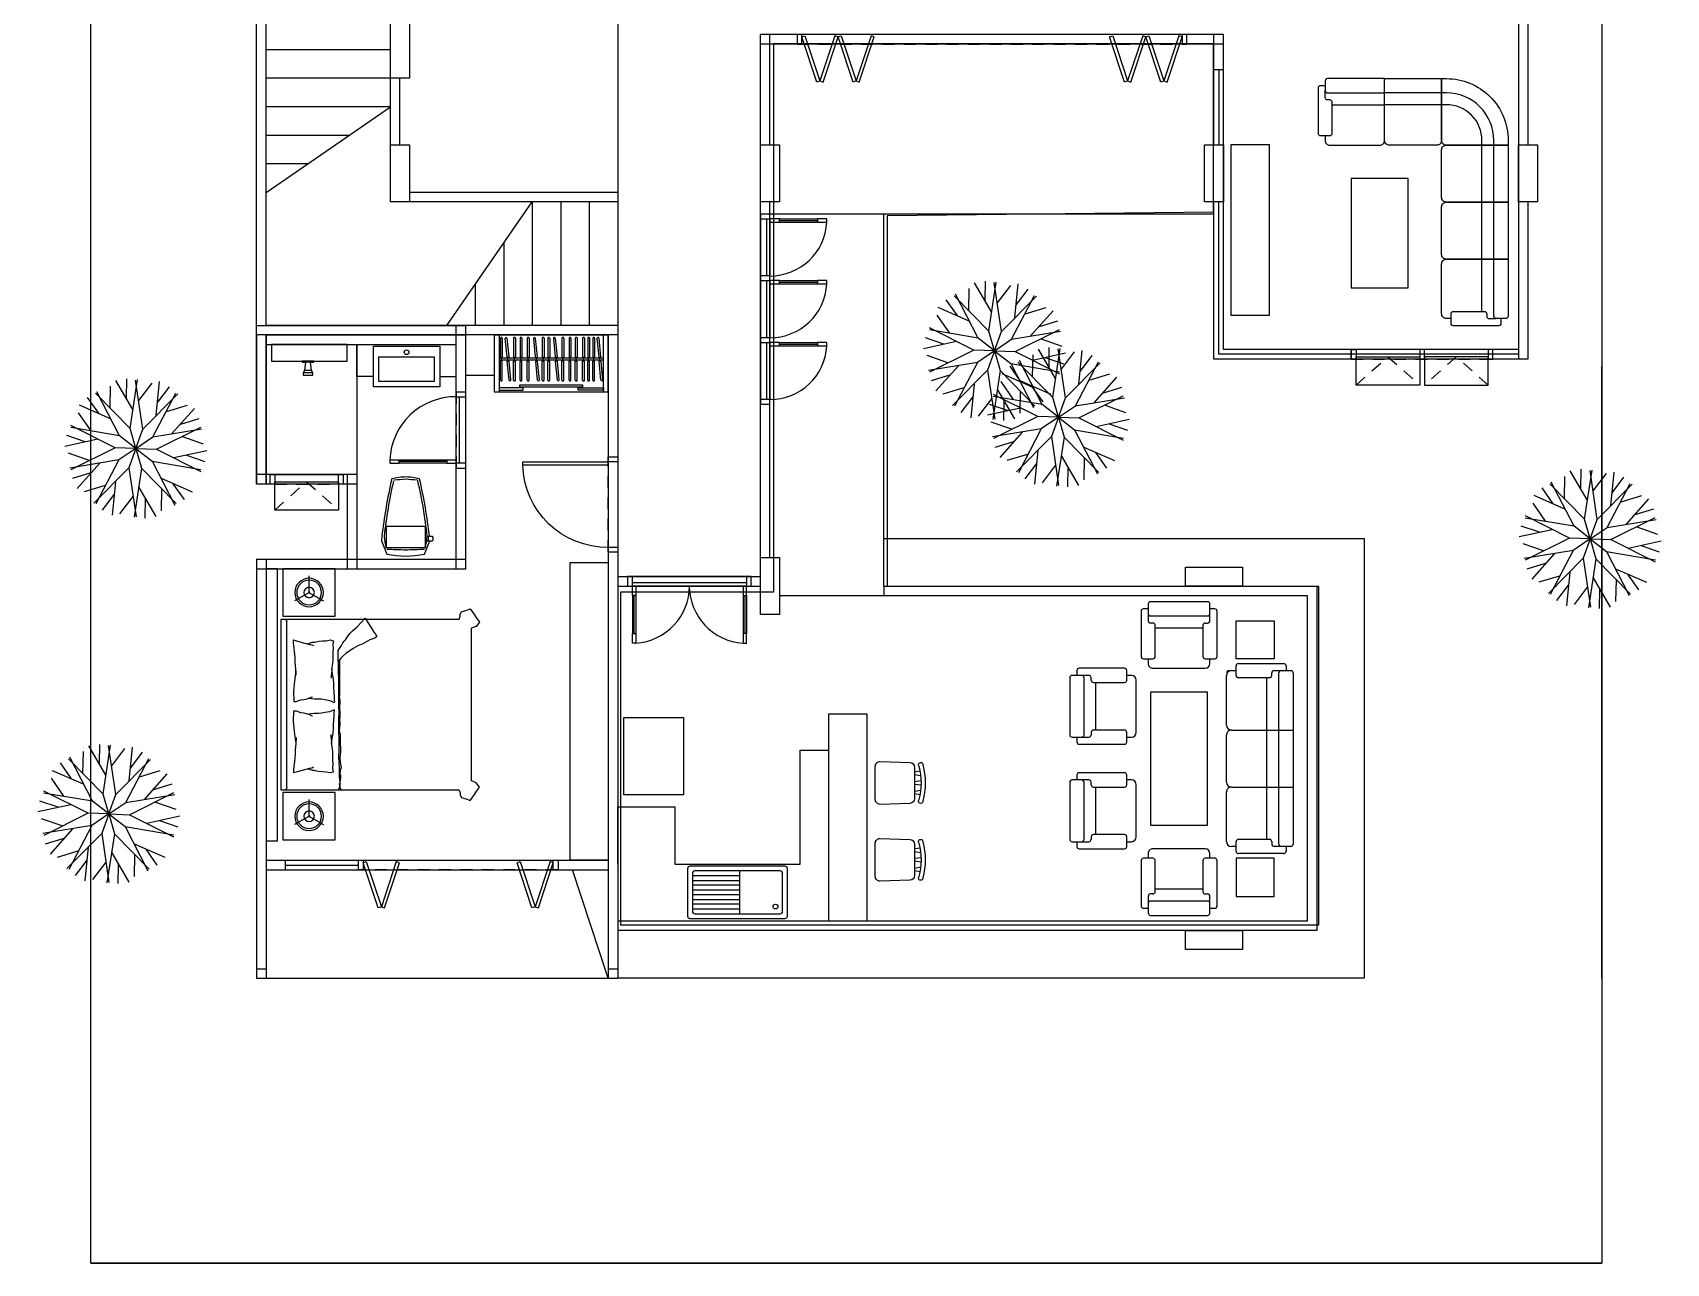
# Model space of a CAD drawing. Header units: inches. Extents: x 232 to 336, y -86 to 33.
# Drawn here: x 253.19 to 270.38, y -86.38 to -73.43 of the extents above; entities that cross this region are included whole.
import ezdxf

# ---------------------------------------------------------------- set-up
doc = ezdxf.new("R2010")
doc.units = ezdxf.units.IN
doc.header["$MEASUREMENT"] = 0
doc.linetypes.add('HIDDEN2', pattern=[0.1875, 0.125, -0.0625])
for name, color, linetype in [('CEILING', 6, 'HIDDEN2'), ('FUR', 9, 'Continuous'), ('HATCH', 251, 'Continuous'), ('IFF-FURN-DETAIL', 250, 'Continuous'), ('line', 1, 'Continuous'), ('line2', 1, 'Continuous'), ('OPEN', 2, 'Continuous'), ('OPEN-3', 1, 'Continuous'), ('OPEN-4', 56, 'Continuous'), ('OPEN-5', 152, 'Continuous'), ('OPEN-DOT', 9, 'HIDDEN2'), ('OPEN-GLASS', 71, 'Continuous'), ('OPEN-GLASS2', 23, 'Continuous'), ('OPEN-GLASS3', 129, 'Continuous'), ('WARE-IN', 1, 'Continuous'), ('WARE-OUT', 15, 'Continuous'), ('WC-DET', 8, 'Continuous')]:
    doc.layers.add(name, color=color, linetype=linetype)

# ---------------------------------------------------------------- blocks, each defined once
blk = doc.blocks.new('A$Cb22fbed4')
at = {"layer": 'HATCH', "color": 106, "elevation": 16.481}
for points in [[(0.3928, 0.6499), (0.2761, 0.8178)], [(0.349, 0.7156), (0.3417, 0.8324)], [(0.4293, 0.4162), (0.3855, 0.533), (0.4074, 0.8324)], [(0.4625, 0.5364), (0.3955, 0.8289)], [(0.425, 0.7081), (0.4963, 0.8188)], [(0.5371, 0.6267), (0.5414, 0.8312)], [(0.5403, 0.7056), (0.6031, 0.8044)], [(0.1884, 0.6112), (0.1138, 0.7015)], [(0.3855, 0.533), (0.1594, 0.7302)], [(0.4293, 0.4162), (0.3252, 0.485), (0.1669, 0.7401)], [(0.2542, 0.6499), (0.2469, 0.7813)], [(0.4293, 0.4162), (0.4625, 0.5364), (0.6562, 0.7658)], [(0.5269, 0.4939), (0.6445, 0.7699)], [(0.5974, 0.6549), (0.7201, 0.7025)], [(0.1503, 0.5023), (0.0671, 0.6044)], [(0.2624, 0.5838), (0.0693, 0.6511)], [(0.6402, 0.5231), (0.7639, 0.686)], [(0.6892, 0.585), (0.7981, 0.6281)], [(0.3252, 0.485), (0.0264, 0.5116)], [(0.4293, 0.4162), (0.3046, 0.4107), (0.0267, 0.524)], [(0.4293, 0.4162), (0.5269, 0.4939), (0.8184, 0.5656)], [(0.5539, 0.4217), (0.8113, 0.5759)], [(0.7056, 0.5105), (0.8329, 0.4768)], [(0.1958, 0.4537), (0, 0.3946)], [(0.1198, 0.4324), (0.0064, 0.4616)], [(0.4293, 0.4162), (0.3317, 0.3385), (0.0402, 0.2668)], [(0.3046, 0.4107), (0.0473, 0.2565)], [(0.4293, 0.4162), (0.396, 0.296), (0.2024, 0.0666)], [(0.4293, 0.4162), (0.5539, 0.4217), (0.8319, 0.3084)], [(0.4293, 0.4162), (0.5334, 0.3474), (0.6916, 0.0924)], [(0.4293, 0.4162), (0.4731, 0.2994), (0.4512, 0)], [(0.6628, 0.3787), (0.8586, 0.4378)], [(0.7388, 0.4), (0.8522, 0.3708)], [(0.153, 0.3219), (0.0257, 0.3556)], [(0.2183, 0.3093), (0.0947, 0.1464)], [(0.3317, 0.3385), (0.2141, 0.0625)], [(0.4731, 0.2994), (0.6992, 0.1022)], [(0.5334, 0.3474), (0.8322, 0.3208)], [(0.1694, 0.2474), (0.0605, 0.2043)], [(0.3215, 0.2057), (0.3172, 0.0013)], [(0.396, 0.296), (0.4631, 0.0035)], [(0.5961, 0.2486), (0.7893, 0.1814)], [(0.6702, 0.2212), (0.7447, 0.1309)], [(0.2612, 0.1775), (0.1384, 0.1299)], [(0.3182, 0.1268), (0.2555, 0.028)], [(0.4336, 0.1243), (0.3622, 0.0136)], [(0.4658, 0.1825), (0.5825, 0.0146)], [(0.5095, 0.1168), (0.5168, 0)], [(0.6044, 0.1825), (0.6117, 0.0511)]]:
    blk.add_lwpolyline(points, dxfattribs=at)
blk = doc.blocks.new('A$Cf173618d')
at = {"layer": 'CEILING'}
blk.add_lwpolyline([(0, 0), (4.1, 0), (4.1, 0.1), (0, 0.1)], close=True, dxfattribs=at)
at = {"layer": 'OPEN'}
for points in [[(0.05, 0.025), (0.083, 0.014), (0.241, 0.489), (0.207, 0.5)], [(0.431, 0.025), (0.398, 0.014), (0.241, 0.489), (0.274, 0.5)], [(0.431, 0.025), (0.464, 0.014), (0.622, 0.489), (0.589, 0.5)], [(0.812, 0.025), (0.779, 0.014), (0.622, 0.489), (0.655, 0.5)], [(3.288, 0.025), (3.321, 0.014), (3.478, 0.489), (3.445, 0.5)], [(3.669, 0.025), (3.636, 0.014), (3.478, 0.489), (3.511, 0.5)], [(3.669, 0.025), (3.702, 0.014), (3.859, 0.489), (3.826, 0.5)], [(4.05, 0.025), (4.017, 0.014), (3.859, 0.489), (3.893, 0.5)], [(0, 0), (0.05, 0), (0.05, 0.1), (0, 0.1)], [(4.05, 0), (4.1, 0), (4.1, 0.1), (4.05, 0.1)]]:
    blk.add_lwpolyline(points, close=True, dxfattribs=at)
blk = doc.blocks.new('SOFA-C1')
at = {"layer": 'FUR'}
for p, q in [((0, -0.15), (-0.6, -0.15)), ((0, -0.275), (-0.6, -0.275))]:
    blk.add_line(p, q, dxfattribs=at)
blk.add_lwpolyline([(-0.55, -0.7, -0.414214), (-0.6, -0.65), (-0.6, 0), (0, 0), (0, -0.65, -0.414214), (-0.05, -0.7)], format="xyb", close=True, dxfattribs=at)
blk = doc.blocks.new('SOFA-C2')
at = {"layer": 'FUR'}
blk.add_line((-0.15, -0.275), (-0.7, -0.275), dxfattribs=at)
for points in [[(-0.075, -0.6), (-0.075, -0.65, -0.414214), (-0.125, -0.7), (-0.65, -0.7, -0.414214), (-0.7, -0.65), (-0.7, 0), (-0.1, 0)], [(-0.075, -0.075), (-0.025, -0.075, -0.414214), (0, -0.1), (0, -0.575, -0.414214), (-0.025, -0.6), (-0.125, -0.6, -0.414214), (-0.15, -0.575), (-0.15, -0.25, -0.414214), (-0.125, -0.225), (-0.1, -0.225, 0.414214), (-0.075, -0.2), (-0.075, -0.125)], [(-0.1, 0, -0.414214), (-0.075, -0.025), (-0.075, -0.125, -0.414214), (-0.1, -0.15)]]:
    blk.add_lwpolyline(points, format="xyb", dxfattribs=at)
blk.add_lwpolyline([(-0.1, -0.15), (-0.7, -0.15)], dxfattribs=at)
blk = doc.blocks.new('SOFA3')
at = {"layer": 'FUR'}
blk.add_lwpolyline([(0, 0), (0, -0.65, -0.414214), (-0.05, -0.7), (-0.7, -0.7), (-0.7, -0.65, -0.414214), (-0.05, 0)], format="xyb", close=True, dxfattribs=at)
for points in [[(0, -0.15), (-0.05, -0.15, 0.414214), (-0.55, -0.65), (-0.55, -0.7)], [(0, -0.275), (-0.05, -0.275, 0.414214), (-0.425, -0.65), (-0.425, -0.7)]]:
    blk.add_lwpolyline(points, format="xyb", dxfattribs=at)
blk = doc.blocks.new('F-SOFAC')
at = {"layer": 'FUR'}
blk.add_lwpolyline([(1.05, -1.05), (1.05, -1.65), (2.2, -1.65), (2.2, -1.05)], close=True, dxfattribs=at)
for name, p in [('SOFA3', (0.7, 0)), ('SOFA-C1', (1.3, 0)), ('SOFA-C1', (1.9, 0)), ('SOFA-C2', (2.6, 0))]:
    blk.add_blockref(name, p)
at = {"rotation": 90}
blk.add_blockref('SOFA-C1', (0, -0.7), dxfattribs=at)
at = {"xscale": -1, "rotation": 90}
blk.add_blockref('SOFA-C2', (0, -2), dxfattribs=at)
blk = doc.blocks.new('W-SHW2')
at = {"layer": 'WARE-IN'}
for points in [[(0.05, 0.125), (-0.05, 0.125)], [(0.0375, 0.1), (-0.0375, 0.1)], [(0.025, 0.0125), (-0.025, 0.0125)]]:
    blk.add_lwpolyline(points, dxfattribs=at)
at = {"layer": 'WARE-OUT'}
blk.add_lwpolyline([(-0.05, 0.15), (0.05, 0.15), (0.05, 0.125), (0.0375, 0.1), (0.025, 0.0125), (0.0625, 0.0125), (0.0625, 0), (-0.0625, 0), (-0.0625, 0.0125), (-0.025, 0.0125), (-0.0375, 0.1), (-0.05, 0.125)], close=True, dxfattribs=at)
blk = doc.blocks.new('A$C13473ACC')
at = {"layer": 'FUR'}
blk.add_blockref('W-SHW2', (0.063, 0), dxfattribs=at)
blk = doc.blocks.new('W-WC1')
at = {"layer": 'WARE-IN'}
for points in [[(0.198, 0.312), (-0.198, 0.312, 0.414214), (-0.206, 0.304), (-0.206, 0.096, 0.414214), (-0.198, 0.088), (0.198, 0.088)], [(0.198, 0.312, -0.414214), (0.206, 0.304), (0.206, 0.096, -0.414214), (0.198, 0.088)], [(0.22, 0.158), (0.254, 0.159, 0.405938)]]:
    blk.add_lwpolyline(points, format="xyb", dxfattribs=at)
for points in [[(0.25, 0.204), (0.227, 0.204)], [(0.239, 0.158), (0.239, 0.204)]]:
    blk.add_lwpolyline(points, dxfattribs=at)
for centre, radius, start, end in [((5.003, -0.38), 5.263, 167.1587, 173.5818), ((0.156, -1.511), 2.324, 93.8089, 96.8628), ((-0.156, -1.511), 2.324, 83.1372, 86.1911), ((0.121, 0.788), 0.008, 12.8413, 83.1372), ((-5.003, -0.38), 5.263, 6.4182, 12.8413), ((1.597, 0.426), 1.837, 186.7999, 190.8072), ((-1.597, 0.426), 1.837, 349.1928, 353.2001), ((1.481, 41.869), 41.83, 267.6999, 267.9739), ((-1.481, 41.869), 41.83, 272.0261, 272.3001)]:
    blk.add_arc(centre, radius, start, end, dxfattribs=at)
at = {"layer": 'WARE-OUT'}
blk.add_lwpolyline([(0.283, 0.159), (0.291, 0.167), (0.291, 0.196), (0.283, 0.204), (0.25, 0.204, 0.029221), (0.146, 0.812, 0.049393), (0, 0.832, 0.049393), (-0.146, 0.812, 0.029221), (-0.25, 0.204), (-0.254, 0.159), (-0.199, 0.02, 0.100832), (0.199, 0.02), (0.254, 0.159)], format="xyb", close=True, dxfattribs=at)
blk = doc.blocks.new('A$C8e920245')
at = {"layer": 'CEILING'}
blk.add_lwpolyline([(0, 0), (0.8, 0), (0.8, 0.1), (0, 0.1)], close=True, dxfattribs=at)
at = {"layer": 'OPEN'}
for points in [[(0, 0), (0.05, 0), (0.05, 0.1), (0, 0.1)], [(0.75, 0), (0.8, 0), (0.8, 0.1), (0.75, 0.1)]]:
    blk.add_lwpolyline(points, close=True, dxfattribs=at)
at = {"layer": 'OPEN-3'}
blk.add_arc((0.057, 0.107), 0.694, 359.4264, 87.7237, dxfattribs=at)
at = {"layer": 'OPEN-5'}
for p, q in [((0.05, 0.1), (0.75, 0.1)), ((0.05, 0.065), (0.75, 0.065)), ((0.05, 0), (0.75, 0))]:
    blk.add_line(p, q, dxfattribs=at)
at = {"layer": 'OPEN-GLASS'}
for points in [[(0.05, 0.7), (0.085, 0.7), (0.085, 0.8), (0.05, 0.8)], [(0.05, 0.1), (0.085, 0.1), (0.085, 0.2), (0.05, 0.2)]]:
    blk.add_lwpolyline(points, close=True, dxfattribs=at)
at = {"layer": 'OPEN-GLASS2'}
blk.add_line((0.068, 0.2), (0.068, 0.7), dxfattribs=at)
at = {"layer": 'OPEN-GLASS3'}
for p, q in [((0.05, 0.2), (0.05, 0.7)), ((0.085, 0.2), (0.085, 0.7))]:
    blk.add_line(p, q, dxfattribs=at)
blk = doc.blocks.new('A$Caef44ac7')
at = {"layer": 'OPEN'}
for points in [[(0, 0), (0.05, 0), (0.05, 0.1), (0, 0.1)], [(0.72, 0), (0.77, 0), (0.77, 0.1), (0.72, 0.1)]]:
    blk.add_lwpolyline(points, close=True, dxfattribs=at)
at = {"layer": 'OPEN-3'}
blk.add_lwpolyline([(0.05, 0.075), (0.72, 0.075), (0.72, 0.375), (0.05, 0.375)], close=True, dxfattribs=at)
at = {"layer": 'OPEN-5'}
blk.add_line((0.05, 0), (0.72, 0), dxfattribs=at)
at = {"layer": 'OPEN-DOT'}
blk.add_line((0.05, 0.1), (0.72, 0.1), dxfattribs=at)
blk.add_lwpolyline([(0.05, 0.375), (0.385, 0.075), (0.72, 0.375)], dxfattribs=at)
blk = doc.blocks.new('A$C9a7d6fce')
at = {"layer": 'CEILING'}
blk.add_lwpolyline([(0, 0), (1, 0), (1, 0.1), (0, 0.1)], close=True, dxfattribs=at)
at = {"layer": 'OPEN'}
for points in [[(0.05, 0.1), (0.085, 0.1), (0.085, 1), (0.05, 1)], [(0, 0), (0.05, 0), (0.05, 0.1), (0, 0.1)], [(0.95, 0), (1, 0), (1, 0.1), (0.95, 0.1)]]:
    blk.add_lwpolyline(points, close=True, dxfattribs=at)
at = {"layer": 'OPEN-4'}
blk.add_arc((0.064, 0.113), 0.887, 359.1527, 88.6142, dxfattribs=at)
blk = doc.blocks.new('A$C98f0d1ce')
at = {"layer": 'FUR', "color": 41}
for p, q in [((0.6, 1.2), (0, 1.2)), ((0, 1.2), (0, 1.15)), ((0.6, 1.15), (0, 1.15)), ((0, 1.15), (0, 0.05)), ((0.018, 1.15), (0.018, 0.897)), ((0.043, 0.897), (0.043, 1.15)), ((0.124, 1.116), (0.32, 1.116)), ((0.125, 1.135), (0.32, 1.135)), ((0.125, 1.044), (0.319, 1.063)), ((0.126, 1.024), (0.321, 1.043)), ((0.319, 1.063), (0.335, 1.054)), ((0.32, 1.135), (0.335, 1.125)), ((0.32, 1.116), (0.335, 1.125)), ((0.321, 1.043), (0.335, 1.054)), ((0.335, 0.05), (0.335, 1.15)), ((0.335, 1.125), (0.355, 1.125)), ((0.335, 1.054), (0.355, 1.056)), ((0.355, 0.05), (0.355, 1.15)), ((0.37, 1.135), (0.355, 1.125)), ((0.37, 1.116), (0.355, 1.125)), ((0.369, 1.068), (0.355, 1.056)), ((0.371, 1.048), (0.355, 1.056)), ((0.563, 1.087), (0.369, 1.068)), ((0.565, 1.135), (0.37, 1.135)), ((0.566, 1.116), (0.37, 1.116)), ((0.566, 1.067), (0.371, 1.048)), ((0.6, 1.2), (0.6, 0)), ((0.018, 0.897), (0.043, 0.897)), ((0.05, 0.93), (0.075, 0.93)), ((0.05, 0.27), (0.05, 0.93)), ((0.075, 0.93), (0.075, 0.27)), ((0.124, 0.977), (0.32, 0.977)), ((0.124, 0.909), (0.32, 0.909)), ((0.125, 0.997), (0.32, 0.997)), ((0.125, 0.929), (0.32, 0.929)), ((0.32, 0.997), (0.335, 0.987)), ((0.32, 0.977), (0.335, 0.987)), ((0.32, 0.929), (0.335, 0.919)), ((0.32, 0.909), (0.335, 0.919)), ((0.335, 0.987), (0.355, 0.987)), ((0.335, 0.919), (0.355, 0.919)), ((0.37, 0.997), (0.355, 0.987)), ((0.37, 0.977), (0.355, 0.987)), ((0.37, 0.929), (0.355, 0.919)), ((0.37, 0.909), (0.355, 0.919)), ((0.565, 0.997), (0.37, 0.997)), ((0.566, 0.977), (0.37, 0.977)), ((0.565, 0.929), (0.37, 0.929)), ((0.566, 0.909), (0.37, 0.909)), ((0.124, 0.832), (0.32, 0.832)), ((0.125, 0.852), (0.32, 0.852)), ((0.125, 0.745), (0.319, 0.764)), ((0.125, 0.696), (0.32, 0.696)), ((0.126, 0.725), (0.321, 0.744)), ((0.319, 0.764), (0.335, 0.756)), ((0.32, 0.852), (0.335, 0.842)), ((0.32, 0.832), (0.335, 0.842)), ((0.32, 0.696), (0.335, 0.686)), ((0.321, 0.744), (0.335, 0.756)), ((0.335, 0.842), (0.355, 0.842)), ((0.335, 0.756), (0.355, 0.757)), ((0.37, 0.852), (0.355, 0.842)), ((0.37, 0.832), (0.355, 0.842)), ((0.369, 0.769), (0.355, 0.757)), ((0.371, 0.749), (0.355, 0.757)), ((0.37, 0.696), (0.355, 0.686)), ((0.563, 0.788), (0.369, 0.769)), ((0.565, 0.852), (0.37, 0.852)), ((0.566, 0.832), (0.37, 0.832)), ((0.565, 0.696), (0.37, 0.696)), ((0.566, 0.768), (0.371, 0.749)), ((0.124, 0.676), (0.32, 0.676)), ((0.124, 0.617), (0.32, 0.617)), ((0.125, 0.637), (0.32, 0.637)), ((0.125, 0.535), (0.319, 0.554)), ((0.126, 0.516), (0.321, 0.535)), ((0.319, 0.554), (0.335, 0.546)), ((0.32, 0.676), (0.335, 0.686)), ((0.32, 0.637), (0.335, 0.627)), ((0.32, 0.617), (0.335, 0.627)), ((0.321, 0.535), (0.335, 0.546)), ((0.335, 0.686), (0.355, 0.686)), ((0.335, 0.627), (0.355, 0.627)), ((0.335, 0.546), (0.355, 0.548)), ((0.37, 0.676), (0.355, 0.686)), ((0.37, 0.637), (0.355, 0.627)), ((0.37, 0.617), (0.355, 0.627)), ((0.369, 0.559), (0.355, 0.548)), ((0.371, 0.539), (0.355, 0.548)), ((0.563, 0.578), (0.369, 0.559)), ((0.566, 0.676), (0.37, 0.676)), ((0.565, 0.637), (0.37, 0.637)), ((0.566, 0.617), (0.37, 0.617)), ((0.566, 0.558), (0.371, 0.539)), ((0.124, 0.469), (0.32, 0.469)), ((0.124, 0.394), (0.32, 0.394)), ((0.125, 0.489), (0.32, 0.489)), ((0.125, 0.413), (0.32, 0.413)), ((0.125, 0.347), (0.32, 0.347)), ((0.32, 0.489), (0.335, 0.479)), ((0.32, 0.469), (0.335, 0.479)), ((0.32, 0.413), (0.335, 0.403)), ((0.32, 0.394), (0.335, 0.403)), ((0.32, 0.347), (0.335, 0.337)), ((0.335, 0.479), (0.355, 0.479)), ((0.335, 0.403), (0.355, 0.403)), ((0.37, 0.489), (0.355, 0.479)), ((0.37, 0.469), (0.355, 0.479)), ((0.37, 0.413), (0.355, 0.403)), ((0.37, 0.394), (0.355, 0.403)), ((0.37, 0.347), (0.355, 0.337)), ((0.565, 0.489), (0.37, 0.489)), ((0.566, 0.469), (0.37, 0.469)), ((0.565, 0.413), (0.37, 0.413)), ((0.566, 0.394), (0.37, 0.394)), ((0.565, 0.347), (0.37, 0.347)), ((0.018, 0.317), (0.043, 0.317)), ((0.018, 0.05), (0.018, 0.317)), ((0.043, 0.317), (0.043, 0.05)), ((0.075, 0.27), (0.05, 0.27)), ((0.124, 0.327), (0.32, 0.327)), ((0.124, 0.25), (0.32, 0.25)), ((0.124, 0.198), (0.32, 0.198)), ((0.125, 0.27), (0.32, 0.27)), ((0.125, 0.217), (0.32, 0.217)), ((0.32, 0.327), (0.335, 0.337)), ((0.32, 0.27), (0.335, 0.26)), ((0.32, 0.25), (0.335, 0.26)), ((0.32, 0.217), (0.335, 0.208)), ((0.32, 0.198), (0.335, 0.208)), ((0.335, 0.337), (0.355, 0.337)), ((0.335, 0.26), (0.355, 0.26)), ((0.335, 0.208), (0.355, 0.208)), ((0.37, 0.327), (0.355, 0.337)), ((0.37, 0.27), (0.355, 0.26)), ((0.37, 0.25), (0.355, 0.26)), ((0.37, 0.217), (0.355, 0.208)), ((0.37, 0.198), (0.355, 0.208)), ((0.566, 0.327), (0.37, 0.327)), ((0.565, 0.27), (0.37, 0.27)), ((0.566, 0.25), (0.37, 0.25)), ((0.565, 0.217), (0.37, 0.217)), ((0.566, 0.198), (0.37, 0.198)), ((0, 0.05), (0.6, 0.05)), ((0, 0.05), (0, 0)), ((0, 0), (0.6, 0)), ((0.6, 0), (0.01, 0)), ((0.043, 0.05), (0.018, 0.05)), ((0.124, 0.144), (0.32, 0.144)), ((0.125, 0.164), (0.32, 0.164)), ((0.125, 0.077), (0.319, 0.096)), ((0.125, 0.057), (0.319, 0.075)), ((0.319, 0.096), (0.335, 0.087)), ((0.32, 0.164), (0.335, 0.154)), ((0.32, 0.144), (0.335, 0.154)), ((0.321, 0.076), (0.335, 0.087)), ((0.335, 0.154), (0.355, 0.154)), ((0.335, 0.087), (0.355, 0.089)), ((0.37, 0.164), (0.355, 0.154)), ((0.37, 0.144), (0.355, 0.154)), ((0.369, 0.101), (0.355, 0.089)), ((0.371, 0.081), (0.355, 0.089)), ((0.563, 0.12), (0.369, 0.101)), ((0.565, 0.164), (0.37, 0.164)), ((0.566, 0.144), (0.37, 0.144)), ((0.566, 0.1), (0.371, 0.081))]:
    blk.add_line(p, q, dxfattribs=at)
for centre, radius, start, end in [((0.126, 1.125), 0.01, 96.4906, 257.7846), ((0.127, 1.034), 0.01, 102.0442, 263.3383), ((0.563, 1.076), 0.00959, 285.4497, 91.1937), ((0.564, 1.125), 0.01, 282.2154, 83.5094), ((0.126, 0.987), 0.01, 96.4906, 257.7846), ((0.126, 0.919), 0.01, 96.4906, 257.7846), ((0.564, 0.987), 0.01, 282.2154, 83.5094), ((0.564, 0.919), 0.01, 282.2154, 83.5094), ((0.126, 0.842), 0.01, 96.4906, 257.7846), ((0.126, 0.686), 0.01, 96.4906, 257.7846), ((0.127, 0.735), 0.01, 102.0442, 263.3383), ((0.563, 0.777), 0.00959, 285.4497, 91.1937), ((0.564, 0.842), 0.01, 282.2154, 83.5094), ((0.564, 0.686), 0.01, 282.2154, 83.5094), ((0.126, 0.627), 0.01, 96.4906, 257.7846), ((0.127, 0.526), 0.01, 102.0442, 263.3383), ((0.563, 0.568), 0.01, 287.7934, 89.0875), ((0.564, 0.627), 0.01, 282.2154, 83.5094), ((0.126, 0.479), 0.01, 96.4906, 257.7846), ((0.126, 0.403), 0.01, 96.4906, 257.7846), ((0.126, 0.337), 0.01, 96.4906, 257.7846), ((0.564, 0.479), 0.01, 282.2154, 83.5094), ((0.564, 0.403), 0.01, 282.2154, 83.5094), ((0.564, 0.337), 0.01, 282.2154, 83.5094), ((0.126, 0.26), 0.01, 96.4906, 257.7846), ((0.126, 0.207), 0.01, 96.4906, 257.7846), ((0.564, 0.26), 0.01, 282.2154, 83.5094), ((0.564, 0.207), 0.01, 282.2154, 83.5094), ((0.126, 0.154), 0.01, 96.4906, 257.7846), ((0.127, 0.067), 0.01, 102.0442, 263.3383), ((0.563, 0.11), 0.01, 287.7934, 89.0875), ((0.564, 0.154), 0.01, 282.2154, 83.5094)]:
    blk.add_arc(centre, radius, start, end, dxfattribs=at)
blk = doc.blocks.new('-BED180')
at = {"layer": 'FUR'}
for points in [[(-1.875, 0.9), (-1.885, 0.929), (-1.885, 0.952), (-1.898, 0.978), (-1.956, 0.995), (-1.991, 1.007), (-2.036, 0.944), (-2.057, 0.909), (-2.064, 0.902), (-2.087, 0.867), (-2.054, 0.823), (-2.004, 0.803), (-2, 0.799)], [(0, -0.9), (0, 0.9), (-1.875, 0.9)], [(-0.601, 0.449), (-0.601, 0.568), (-0.635, 0.624), (-0.651, 0.65), (-0.664, 0.669), (-0.678, 0.682), (-0.691, 0.703), (-0.707, 0.724), (-0.725, 0.748), (-0.752, 0.775), (-0.781, 0.801), (-0.799, 0.82), (-0.836, 0.857), (-0.85, 0.873), (-0.86, 0.883), (-0.871, 0.902), (-0.876, 0.902), (-0.884, 0.91), (-0.895, 0.891), (-0.913, 0.865), (-0.953, 0.804), (-0.977, 0.764), (-0.993, 0.74), (-1.006, 0.717), (-1.006, 0.717), (-0.985, 0.698), (-0.934, 0.682), (-0.86, 0.64), (-0.807, 0.619), (-0.757, 0.592), (-0.683, 0.539), (-0.649, 0.51), (-0.63, 0.489), (-0.612, 0.465), (-0.601, 0.45)], [(-0.06, -0.87), (-0.06, 0.87)], [(-2, 0.799), (-2, -0.799)], [(-0.282, 0.64), (-0.328, 0.656), (-0.344, 0.658), (-0.356, 0.659), (-0.399, 0.667), (-0.437, 0.67), (-0.474, 0.672), (-0.521, 0.681), (-0.535, 0.676), (-0.552, 0.673), (-0.546, 0.635), (-0.547, 0.588), (-0.546, 0.556), (-0.546, 0.463), (-0.54, 0.436), (-0.539, 0.413), (-0.535, 0.39), (-0.533, 0.363), (-0.53, 0.329), (-0.526, 0.303), (-0.526, 0.279)], [(-0.16, 0.31), (-0.156, 0.378), (-0.152, 0.408), (-0.147, 0.446), (-0.147, 0.489), (-0.143, 0.562), (-0.139, 0.592), (-0.135, 0.622), (-0.13, 0.652), (-0.13, 0.681), (-0.173, 0.669), (-0.237, 0.652), (-0.301, 0.634), (-0.322, 0.63), (-0.34, 0.622)], [(-0.616, 0.463), (-0.616, 0.426), (-0.616, 0.401), (-0.616, 0.379), (-0.616, 0.35), (-0.616, 0.314), (-0.616, 0.277), (-0.616, 0.245), (-0.616, 0.219), (-0.616, 0.208), (-0.616, 0.176), (-0.616, 0.158), (-0.616, 0.096), (-0.612, 0.085), (-0.62, 0.041), (-0.62, 0.012), (-0.616, -0.01), (-0.616, -0.039), (-0.62, -0.075), (-0.62, -0.104), (-0.62, -0.126), (-0.616, -0.155), (-0.62, -0.191), (-0.62, -0.206), (-0.612, -0.271), (-0.623, -0.318), (-0.623, -0.344), (-0.623, -0.373), (-0.623, -0.402), (-0.627, -0.467), (-0.627, -0.496), (-0.62, -0.562), (-0.627, -0.631), (-0.631, -0.66), (-0.623, -0.692), (-0.62, -0.729), (-0.627, -0.747), (-0.627, -0.765), (-0.623, -0.794), (-0.62, -0.819), (-0.612, -0.834), (-0.62, -0.87), (-0.634, -0.899)], [(-0.601, 0.456), (-0.605, 0.163), (-0.605, 0.028), (-0.605, -0.017), (-0.608, -0.083), (-0.605, -0.156), (-0.605, -0.289), (-0.608, -0.355), (-0.608, -0.417), (-0.608, -0.48), (-0.605, -0.549), (-0.608, -0.612), (-0.612, -0.664), (-0.612, -0.716), (-0.612, -0.761), (-0.619, -0.817), (-0.619, -0.852), (-0.608, -0.887), (-0.606, -0.9)], [(-0.531, 0.376), (-0.533, 0.352), (-0.539, 0.322), (-0.544, 0.288), (-0.547, 0.26), (-0.551, 0.226), (-0.553, 0.179), (-0.556, 0.129), (-0.558, 0.083), (-0.56, 0.051), (-0.562, 0.026), (-0.56, 0.02), (-0.528, 0.037), (-0.51, 0.04), (-0.465, 0.049), (-0.424, 0.056), (-0.394, 0.058), (-0.349, 0.058), (-0.319, 0.062), (-0.298, 0.065), (-0.291, 0.067)], [(-0.156, 0.357), (-0.143, 0.246), (-0.13, 0.143), (-0.135, 0.032), (-0.16, 0.032), (-0.203, 0.049), (-0.241, 0.054), (-0.275, 0.062), (-0.301, 0.071), (-0.314, 0.079), (-0.331, 0.083)], [(-0.531, -0.409), (-0.533, -0.386), (-0.539, -0.356), (-0.544, -0.322), (-0.547, -0.293), (-0.551, -0.259), (-0.553, -0.213), (-0.556, -0.163), (-0.558, -0.117), (-0.56, -0.085), (-0.562, -0.06), (-0.56, -0.054), (-0.528, -0.07), (-0.51, -0.074), (-0.465, -0.083), (-0.424, -0.09), (-0.394, -0.092), (-0.349, -0.092), (-0.319, -0.095), (-0.298, -0.099), (-0.291, -0.101)], [(-0.156, -0.391), (-0.143, -0.279), (-0.13, -0.177), (-0.135, -0.066), (-0.16, -0.066), (-0.203, -0.083), (-0.241, -0.087), (-0.275, -0.096), (-0.301, -0.104), (-0.314, -0.113), (-0.331, -0.117)], [(-0.282, -0.674), (-0.328, -0.69), (-0.344, -0.691), (-0.356, -0.692), (-0.399, -0.7), (-0.437, -0.704), (-0.474, -0.706), (-0.521, -0.715), (-0.535, -0.709), (-0.552, -0.707), (-0.546, -0.668), (-0.547, -0.622), (-0.546, -0.59), (-0.546, -0.497), (-0.54, -0.47), (-0.539, -0.447), (-0.535, -0.424), (-0.533, -0.397), (-0.53, -0.363), (-0.526, -0.336), (-0.526, -0.313)], [(-0.16, -0.344), (-0.156, -0.412), (-0.152, -0.442), (-0.147, -0.48), (-0.147, -0.523), (-0.143, -0.596), (-0.139, -0.625), (-0.135, -0.655), (-0.13, -0.685), (-0.13, -0.715), (-0.173, -0.702), (-0.237, -0.685), (-0.301, -0.668), (-0.322, -0.664), (-0.34, -0.655)], [(-1.875, -0.9), (-1.885, -0.929), (-1.885, -0.952), (-1.898, -0.978), (-1.956, -0.995), (-1.991, -1.007), (-2.036, -0.944), (-2.057, -0.909), (-2.064, -0.902), (-2.087, -0.867), (-2.054, -0.823), (-2.004, -0.803), (-2, -0.799)], [(-1.875, -0.9), (0, -0.9)]]:
    blk.add_lwpolyline(points, dxfattribs=at)
for centre, start, end in [((-0.03, 0.87), 90, 180), ((-0.03, -0.87), 180, 270)]:
    blk.add_arc(centre, 0.0301, start, end, dxfattribs=at)
blk = doc.blocks.new('A$C6B490D39')
at = {"layer": 'FUR', "xscale": -1, "rotation": 270}
blk.add_blockref('-BED180', (1.007, 2.087, 0), dxfattribs=at)
blk = doc.blocks.new('1X-LAMP1')
at = {"color": 0, "linetype": 'ByBlock'}
for p, q in [((0.03, -0.06), (-0.59, 1.02)), ((0.03, -0.06), (-0.59, 1.02)), ((0.03, 0.06), (-0.59, -1.02)), ((0.03, 0.06), (-0.59, -1.02)), ((-0.07, 0), (1.18, 0)), ((-0.07, 0), (1.18, 0))]:
    blk.add_line(p, q, dxfattribs=at)
at = {"color": 0, "linetype": 'ByBlock', "const_width": 0.0333}
for points in [[(-0.48, 0.83), (-0.58, 1.01)], [(-0.48, 0.83), (-0.58, 1.01)], [(0.96, 0), (1.16, 0)], [(0.96, 0), (1.16, 0)], [(-0.48, -0.83), (-0.58, -1.01)], [(-0.48, -0.83), (-0.58, -1.01)]]:
    blk.add_lwpolyline(points, dxfattribs=at)
at = {"color": 0, "linetype": 'ByBlock'}
blk.add_circle((0, 0), 1, dxfattribs=at)
at = {"layer": 'IFF-FURN-DETAIL', "linetype": 'ByBlock'}
for radius in [0.867, 0.867, 0.367, 0.367]:
    blk.add_circle((0, 0), radius, dxfattribs=at)
blk = doc.blocks.new('A$C37404BAE')
at = {"layer": 'FUR', "elevation": 0}
blk.add_lwpolyline([(0, 0.5), (0, 0), (0.55, 0), (0.55, 0.5)], close=True, dxfattribs=at)
at = {"layer": 'FUR', "xscale": -0.1500000000014552, "yscale": 0.1500000000014552, "zscale": 1.2, "rotation": 90}
blk.add_blockref('1X-LAMP1', (0.275, 0.25, 0), dxfattribs=at)
blk = doc.blocks.new('A$Cf422b83b')
at = {"layer": 'CEILING'}
blk.add_lwpolyline([(0, 0), (2.1, 0), (2.1, 0.1), (0, 0.1)], close=True, dxfattribs=at)
at = {"layer": 'OPEN'}
for points in [[(0.05, 0.025), (0.083, 0.014), (0.241, 0.489), (0.207, 0.5)], [(0.431, 0.025), (0.398, 0.014), (0.241, 0.489), (0.274, 0.5)], [(1.669, 0.025), (1.702, 0.014), (1.859, 0.489), (1.826, 0.5)], [(2.05, 0.025), (2.017, 0.014), (1.859, 0.489), (1.893, 0.5)], [(0, 0), (0.05, 0), (0.05, 0.1), (0, 0.1)], [(2.05, 0), (2.1, 0), (2.1, 0.1), (2.05, 0.1)]]:
    blk.add_lwpolyline(points, close=True, dxfattribs=at)
blk = doc.blocks.new('A$C0d060ff4')
at = {"layer": 'CEILING'}
blk.add_lwpolyline([(0, 0), (1.3, 0), (1.3, 0.1), (0, 0.1)], close=True, dxfattribs=at)
at = {"layer": 'OPEN'}
for points in [[(0, 0), (0.05, 0), (0.05, 0.1), (0, 0.1)], [(1.25, 0), (1.3, 0), (1.3, 0.1), (1.25, 0.1)]]:
    blk.add_lwpolyline(points, close=True, dxfattribs=at)
at = {"layer": 'OPEN-3'}
for centre, start, end in [((0.05, 0.1), 0, 86.6615), ((1.25, 0.1), 93.3385, 180)]:
    blk.add_arc(centre, 0.601, start, end, dxfattribs=at)
at = {"layer": 'OPEN-5'}
for p, q in [((0.05, 0.1), (1.25, 0.1)), ((0.05, 0.065), (1.25, 0.065)), ((0.05, 0), (1.25, 0))]:
    blk.add_line(p, q, dxfattribs=at)
at = {"layer": 'OPEN-GLASS'}
for points in [[(0.05, 0.6), (0.085, 0.6), (0.085, 0.7), (0.05, 0.7)], [(1.25, 0.6), (1.215, 0.6), (1.215, 0.7), (1.25, 0.7)], [(0.05, 0.1), (0.085, 0.1), (0.085, 0.2), (0.05, 0.2)], [(1.25, 0.1), (1.215, 0.1), (1.215, 0.2), (1.25, 0.2)]]:
    blk.add_lwpolyline(points, close=True, dxfattribs=at)
at = {"layer": 'OPEN-GLASS2'}
for p, q in [((0.067, 0.2), (0.067, 0.6)), ((1.233, 0.2), (1.233, 0.6))]:
    blk.add_line(p, q, dxfattribs=at)
at = {"layer": 'OPEN-GLASS3'}
for p, q in [((0.05, 0.2), (0.05, 0.6)), ((0.085, 0.2), (0.085, 0.6)), ((1.215, 0.2), (1.215, 0.6)), ((1.25, 0.2), (1.25, 0.6))]:
    blk.add_line(p, q, dxfattribs=at)
blk = doc.blocks.new('W-SNK3')
at = {"layer": 'WARE-IN'}
for p, q in [((-0.025, -0.05), (-0.025, -0.5)), ((0.475, -0.1), (-0.025, -0.1)), ((-0.025, -0.15), (0.475, -0.15)), ((0.475, -0.2), (-0.025, -0.2)), ((-0.025, -0.25), (0.475, -0.25)), ((0.475, -0.3), (-0.025, -0.3)), ((-0.025, -0.35), (0.475, -0.35)), ((0.475, -0.4), (-0.025, -0.4)), ((-0.025, -0.45), (0.475, -0.45))]:
    blk.add_line(p, q, dxfattribs=at)
blk.add_lwpolyline([(-0.475, -0.475, 0.414214), (-0.45, -0.5), (0.45, -0.5, 0.414214), (0.475, -0.475), (0.475, -0.075, 0.414214), (0.45, -0.05), (-0.45, -0.05, 0.414214), (-0.475, -0.075)], format="xyb", close=True, dxfattribs=at)
blk.add_circle((-0.4, -0.125), 0.025, dxfattribs=at)
at = {"layer": 'WARE-OUT'}
blk.add_lwpolyline([(-0.525, -0.525, 0.414214), (-0.5, -0.55), (0.5, -0.55, 0.414214), (0.525, -0.525), (0.525, -0.025, 0.414214), (0.5, 0), (0, 0), (-0.5, 0, 0.414214), (-0.525, -0.025)], format="xyb", close=True, dxfattribs=at)
blk = doc.blocks.new('F-CHR1')
at = {"layer": 'FUR'}
for points in [[(0.175, 0.461, 1.546334), (0.19, 0.501, 0.125632), (-0.19, 0.501, 1.546334), (-0.175, 0.461, -0.13377)], [(-0.215, 0.364), (-0.225, 0.05, 0.414214), (-0.175, 0), (0.175, 0, 0.414214), (0.225, 0.05), (0.215, 0.365, 0.405101), (0.165, 0.413), (-0.165, 0.413, 0.404761)]]:
    blk.add_lwpolyline(points, format="xyb", close=True, dxfattribs=at)
for points in [[(-0.126, 0.473), (-0.115, 0.413)], [(-0.086, 0.413), (-0.075, 0.48)], [(-0.025, 0.484), (-0.015, 0.413)], [(0.017, 0.413), (0.025, 0.484)], [(0.075, 0.48), (0.085, 0.413)], [(0.118, 0.413), (0.126, 0.473)]]:
    blk.add_lwpolyline(points, dxfattribs=at)
blk = doc.blocks.new('F-SOFA1')
at = {"layer": 'FUR'}
for p, q in [((0.3, 0.7), (-0.3, 0.7)), ((-0.4, 0.6), (-0.4, 0.125)), ((-0.325, 0.625), (-0.375, 0.625)), ((-0.325, 0.675), (-0.325, 0.575)), ((-0.325, 0.575), (-0.325, 0.5)), ((-0.3, 0.55), (0.3, 0.55)), ((0.325, 0.625), (0.325, 0.675)), ((0.375, 0.625), (0.325, 0.625)), ((0.325, 0.575), (0.325, 0.625)), ((0.325, 0.5), (0.325, 0.575)), ((0.4, 0.125), (0.4, 0.6)), ((-0.275, 0.475), (-0.3, 0.475)), ((-0.25, 0.125), (-0.25, 0.45)), ((-0.25, 0.425), (0.25, 0.425)), ((0.25, 0.45), (0.25, 0.125)), ((0.275, 0.475), (0.3, 0.475)), ((-0.375, 0.1), (-0.275, 0.1)), ((-0.325, 0.1), (-0.325, 0.05)), ((-0.275, 0), (0.275, 0)), ((0.275, 0.1), (0.325, 0.1)), ((0.325, 0.1), (0.375, 0.1)), ((0.325, 0.05), (0.325, 0.1))]:
    blk.add_line(p, q, dxfattribs=at)
for centre, radius, start, end in [((-0.3, 0.675), 0.025, 90, 180), ((0.3, 0.675), 0.025, 0, 90), ((-0.375, 0.6), 0.025, 90, 180), ((-0.3, 0.575), 0.025, 180, 270), ((0.3, 0.575), 0.025, 270, 0), ((0.375, 0.6), 0.025, 360, 90), ((-0.3, 0.5), 0.025, 180, 270), ((-0.275, 0.45), 0.025, 0, 90), ((0.275, 0.45), 0.025, 90, 180), ((0.3, 0.5), 0.025, 270, 360), ((-0.375, 0.125), 0.025, 180, 270), ((-0.275, 0.05), 0.05, 180, 270), ((-0.275, 0.125), 0.025, 270, 360), ((0.275, 0.125), 0.025, 180, 270), ((0.275, 0.05), 0.05, 270, 0), ((0.375, 0.125), 0.025, 270, 360)]:
    blk.add_arc(centre, radius, start, end, dxfattribs=at)
blk = doc.blocks.new('F-SOFA3')
at = {"layer": 'FUR'}
for p, q in [((-0.9, 0.7), (0.9, 0.7)), ((-0.3, 0.55), (-0.3, 0.7)), ((0.3, 0.55), (0.3, 0.7)), ((-1, 0.125), (-1, 0.6)), ((-0.975, 0.625), (-0.925, 0.625)), ((-0.925, 0.625), (-0.925, 0.675)), ((-0.925, 0.575), (-0.925, 0.625)), ((-0.925, 0.5), (-0.925, 0.575)), ((0.9, 0.55), (-0.9, 0.55)), ((-0.3, 0.05), (-0.3, 0.55)), ((0.3, 0.05), (0.3, 0.55)), ((0.925, 0.675), (0.925, 0.575)), ((0.925, 0.625), (0.975, 0.625)), ((0.925, 0.575), (0.925, 0.5)), ((1, 0.6), (1, 0.125)), ((-0.875, 0.475), (-0.9, 0.475)), ((-0.85, 0.45), (-0.85, 0.125)), ((0.85, 0.425), (-0.85, 0.425)), ((0.85, 0.125), (0.85, 0.45)), ((0.875, 0.475), (0.9, 0.475)), ((-0.925, 0.1), (-0.975, 0.1)), ((-0.875, 0.1), (-0.925, 0.1)), ((-0.925, 0.05), (-0.925, 0.1)), ((-0.35, 0), (-0.875, 0)), ((0.25, 0), (-0.25, 0)), ((0.875, 0), (0.35, 0)), ((0.975, 0.1), (0.875, 0.1)), ((0.925, 0.1), (0.925, 0.05))]:
    blk.add_line(p, q, dxfattribs=at)
for centre, radius, start, end in [((-0.9, 0.675), 0.025, 90, 180), ((0.9, 0.675), 0.025, 0, 90), ((-0.975, 0.6), 0.025, 90, 180), ((-0.9, 0.575), 0.025, 180, 270), ((0.9, 0.575), 0.025, 270, 0), ((0.975, 0.6), 0.025, 0, 90), ((-0.9, 0.5), 0.025, 180, 270), ((-0.875, 0.45), 0.025, 0, 90), ((0.875, 0.45), 0.025, 90, 180), ((0.9, 0.5), 0.025, 270, 0), ((-0.975, 0.125), 0.025, 180, 270), ((-0.875, 0.05), 0.05, 180, 270), ((-0.9, 0.025), 0.025, 180, 270), ((-0.875, 0.125), 0.025, 270, 0), ((-0.35, 0.05), 0.05, 270, 0), ((-0.25, 0.05), 0.05, 180, 270), ((0.25, 0.05), 0.05, 270, 0), ((0.35, 0.05), 0.05, 180, 270), ((0.875, 0.125), 0.025, 180, 270), ((0.875, 0.05), 0.05, 270, 0), ((0.975, 0.125), 0.025, 270, 0)]:
    blk.add_arc(centre, radius, start, end, dxfattribs=at)
blk = doc.blocks.new('F-SOFA4')
at = {"layer": 'FUR'}
for points in [[(-0.7, 0.9), (0.7, 0.9), (0.7, 1.5), (-0.7, 1.5)], [(-1.05, 0.6), (-1.45, 0.6), (-1.45, 0.2), (-1.05, 0.2)], [(1.05, 0.6), (1.45, 0.6), (1.45, 0.2), (1.05, 0.2)]]:
    blk.add_lwpolyline(points, close=True, dxfattribs=at)
for p in [(-0.55, 1.65), (0.55, 1.65)]:
    blk.add_blockref('F-SOFA1', p)
for name, p, rotation in [('F-SOFA1', (-0.95, 1.2), 90), ('F-SOFA1', (0.95, 1.2), 270), ('F-SOFA3', (0, 0.7), 180)]:
    blk.add_blockref(name, p, dxfattribs=dict(rotation=rotation))
blk = doc.blocks.new('A$C81779bce')
at = {"layer": 'CEILING'}
blk.add_lwpolyline([(0, 0), (1.49, 0), (1.49, 0.1), (0, 0.1)], close=True, dxfattribs=at)
at = {"layer": 'OPEN'}
for points in [[(0, 0), (0.05, 0), (0.05, 0.1), (0, 0.1)], [(0.72, 0), (0.77, 0), (0.77, 0.1), (0.72, 0.1)], [(1.49, 0), (1.44, 0), (1.44, 0.1), (1.49, 0.1)]]:
    blk.add_lwpolyline(points, close=True, dxfattribs=at)
at = {"layer": 'OPEN-3'}
for points in [[(0.05, 0.075), (0.72, 0.075), (0.72, 0.375), (0.05, 0.375)], [(1.44, 0.075), (0.77, 0.075), (0.77, 0.375), (1.44, 0.375)]]:
    blk.add_lwpolyline(points, close=True, dxfattribs=at)
at = {"layer": 'OPEN-5'}
for p, q in [((0.05, 0), (0.72, 0)), ((0.77, 0), (1.435, 0))]:
    blk.add_line(p, q, dxfattribs=at)
at = {"layer": 'OPEN-DOT'}
for p, q in [((0.05, 0.1), (0.72, 0.1)), ((0.77, 0.1), (1.435, 0.1))]:
    blk.add_line(p, q, dxfattribs=at)
for points in [[(0.05, 0.375), (0.385, 0.075), (0.72, 0.375)], [(1.44, 0.375), (1.105, 0.075), (0.77, 0.375)]]:
    blk.add_lwpolyline(points, dxfattribs=at)
blk = doc.blocks.new('A$Cca9231e2')
at = {"layer": 'CEILING'}
blk.add_lwpolyline([(0, 0), (2, 0), (2, 0.1), (0, 0.1)], close=True, dxfattribs=at)
at = {"layer": 'OPEN'}
for points in [[(0, 0), (0.05, 0), (0.05, 0.1), (0, 0.1)], [(0.65, 0), (0.7, 0), (0.7, 0.1), (0.65, 0.1)], [(1.3, 0), (1.35, 0), (1.35, 0.1), (1.3, 0.1)], [(1.95, 0), (2, 0), (2, 0.1), (1.95, 0.1)]]:
    blk.add_lwpolyline(points, close=True, dxfattribs=at)
at = {"layer": 'OPEN-3'}
for centre in [(0.05, 0.1), (0.7, 0.1), (1.35, 0.1)]:
    blk.add_arc(centre, 0.601, 0, 86.66153, dxfattribs=at)
at = {"layer": 'OPEN-5'}
for p, q in [((0.05, 0.1), (0.65, 0.1)), ((0.05, 0.065), (0.65, 0.065)), ((0.05, 0), (0.65, 0)), ((0.7, 0.1), (1.3, 0.1)), ((0.7, 0.065), (1.3, 0.065)), ((0.7, 0), (1.3, 0)), ((1.35, 0.1), (1.95, 0.1)), ((1.35, 0.065), (1.95, 0.065)), ((1.35, 0), (1.95, 0))]:
    blk.add_line(p, q, dxfattribs=at)
at = {"layer": 'OPEN-GLASS'}
for points in [[(0.05, 0.6), (0.085, 0.6), (0.085, 0.7), (0.05, 0.7)], [(0.7, 0.6), (0.735, 0.6), (0.735, 0.7), (0.7, 0.7)], [(1.35, 0.6), (1.385, 0.6), (1.385, 0.7), (1.35, 0.7)], [(0.05, 0.1), (0.085, 0.1), (0.085, 0.2), (0.05, 0.2)], [(0.7, 0.1), (0.735, 0.1), (0.735, 0.2), (0.7, 0.2)], [(1.35, 0.1), (1.385, 0.1), (1.385, 0.2), (1.35, 0.2)]]:
    blk.add_lwpolyline(points, close=True, dxfattribs=at)
at = {"layer": 'OPEN-GLASS2'}
for p, q in [((0.0675, 0.2), (0.0675, 0.6)), ((0.7175, 0.2), (0.7175, 0.6)), ((1.3675, 0.2), (1.3675, 0.6))]:
    blk.add_line(p, q, dxfattribs=at)
at = {"layer": 'OPEN-GLASS3'}
for p, q in [((0.05, 0.2), (0.05, 0.6)), ((0.085, 0.2), (0.085, 0.6)), ((0.7, 0.2), (0.7, 0.6)), ((0.735, 0.2), (0.735, 0.6)), ((1.35, 0.2), (1.35, 0.6)), ((1.385, 0.2), (1.385, 0.6))]:
    blk.add_line(p, q, dxfattribs=at)

msp = doc.modelspace()

# ---------------------------------------------------------------- linework, layer by layer
at = {"color": 3}
for points in [[(255.55, -78.969), (257.751, -78.969)], [(255.55, -79.069), (257.751, -79.069)]]:
    msp.add_lwpolyline(points, dxfattribs=at)
at = {"elevation": 0}
msp.add_lwpolyline([(255.771, -79.069), (255.65, -79.069), (255.65, -81.933), (255.771, -81.933)], close=True, dxfattribs=at)
at = {"layer": 'line', "color": 3}
for p, q in [((256.835, -77.099), (256.835, -76.839)), ((256.835, -76.839), (257.419, -76.839)), ((257.419, -76.839), (257.419, -77.099)), ((257.419, -77.099), (256.835, -77.099))]:
    msp.add_line(p, q, dxfattribs=at)
for points in [[(253.804, -63.147), (269.704, -63.147), (269.704, -86.377), (253.804, -86.377)], [(255.65, -72.009), (259.35, -72.009), (259.35, -76.509), (255.65, -76.509)], [(255.707, -76.709), (255.707, -76.884), (256.504, -76.884), (256.504, -76.709)], [(257.476, -76.727), (257.476, -77.156), (256.778, -77.156), (256.778, -76.727)]]:
    msp.add_lwpolyline(points, close=True, dxfattribs=at)
for points in [[(259.35, -76.609), (255.55, -76.609), (255.55, -71.909), (259.35, -71.909)], [(255.55, -76.509), (257.751, -76.509)], [(255.55, -78.178), (255.55, -76.509)], [(255.65, -76.609), (257.751, -76.609)], [(255.65, -78.178), (255.65, -76.609)], [(257.751, -76.509), (256.711, -76.509)], [(257.751, -76.609), (256.711, -76.609)], [(257.651, -79.069), (257.651, -76.509)], [(257.751, -79.069), (257.751, -76.509)], [(255.65, -76.709), (257.651, -76.709)], [(256.603, -76.709), (256.603, -78.078)], [(256.778, -77.045), (256.603, -77.045), (256.603, -76.709)], [(257.476, -77.045), (257.651, -77.045), (257.651, -76.709)], [(256.603, -78.078), (255.55, -78.078)], [(256.603, -78.178), (255.55, -78.178)], [(256.503, -78.078), (256.503, -79.069)], [(256.603, -78.078), (256.603, -79.069)]]:
    msp.add_lwpolyline(points, dxfattribs=at)
msp.add_circle((257.127, -76.791), 0.0245, dxfattribs=at)
at = {"layer": 'line2', "color": 3}
for points in [[(268.825, -70.192), (268.825, -76.763), (265.722, -76.763), (265.722, -73.448)], [(268.925, -70.192), (268.925, -74.609)], [(260.85, -79.251), (260.85, -73.448)], [(265.722, -73.448), (260.85, -73.448)], [(265.722, -73.548), (260.85, -73.548)], [(260.95, -74.609), (260.95, -73.448)], [(265.622, -74.609), (265.622, -73.448)], [(256.958, -73.609), (255.65, -73.609)], [(265.622, -73.816), (265.722, -73.816)], [(265.672, -73.816), (265.672, -74.609)], [(256.958, -73.909), (255.65, -73.909)], [(257.058, -74.609), (257.058, -73.909)], [(256.958, -74.209), (255.65, -74.209)], [(255.65, -75.109), (256.958, -74.209)], [(256.522, -74.509), (255.65, -74.509)], [(256.086, -74.809), (255.65, -74.809)], [(259.35, -75.109), (257.158, -75.109)], [(257.55, -76.509), (258.45, -75.209)], [(258.45, -75.209), (258.45, -76.509)], [(258.75, -75.209), (258.75, -76.509)], [(259.05, -75.209), (259.05, -76.509)], [(259.35, -75.209), (259.35, -76.509)], [(260.95, -78.951), (260.95, -75.209)], [(268.925, -75.209), (268.925, -76.863), (265.622, -76.863), (265.622, -75.209)], [(268.825, -76.813), (265.672, -76.813), (265.672, -75.209)], [(265.622, -75.338), (260.95, -75.338)], [(262.15, -79.251), (262.15, -75.338)], [(258.15, -75.642), (258.15, -76.509)], [(257.85, -76.076), (257.85, -76.509)], [(255.55, -76.609), (255.55, -78.178)], [(255.65, -76.609), (255.65, -78.178)], [(259.25, -76.609), (259.25, -83.377)], [(259.35, -76.509), (259.35, -76.609)], [(259.35, -76.609), (259.35, -83.377)], [(268.825, -76.763), (268.825, -76.863)], [(269.704, -83.377), (269.704, -76.936)], [(258.05, -77.035), (257.751, -77.035)], [(262.15, -78.751), (267.204, -78.751), (267.204, -83.377), (259.35, -83.377)], [(255.55, -78.969), (255.55, -83.377)], [(255.65, -78.969), (255.65, -83.377)], [(259.35, -79.151), (260.85, -79.151)], [(259.35, -79.251), (260.85, -79.251)], [(262.15, -79.251), (266.704, -79.251), (266.704, -82.877), (259.35, -82.877)], [(261.05, -79.351), (266.604, -79.351), (266.604, -82.777), (259.35, -82.777)], [(262.15, -79.251), (262.15, -79.351)], [(259.95, -82.177), (261.269, -82.177), (261.269, -80.977), (261.569, -80.977)], [(259.35, -82.177), (259.35, -81.574), (259.95, -81.574), (259.95, -82.177)], [(255.65, -82.137), (259.25, -82.137)], [(255.851, -82.137), (255.851, -82.237)], [(255.65, -82.237), (259.25, -82.237)], [(255.851, -82.187), (256.621, -82.187)], [(259.25, -83.377), (258.873, -82.237)], [(261.869, -82.777), (259.63, -82.777)], [(255.55, -83.277), (255.65, -83.277)], [(259.25, -83.277), (259.35, -83.277)], [(255.55, -83.377), (259.35, -83.377)], [(253.804, -86.377), (269.704, -86.377)]]:
    msp.add_lwpolyline(points, dxfattribs=at)
for points in [[(256.958, -73.309), (259.35, -73.309), (259.35, -75.209), (256.958, -75.209)], [(257.158, -73.909), (256.958, -73.909), (256.958, -73.309), (257.158, -73.309)], [(257.158, -75.209), (256.958, -75.209), (256.958, -74.609), (257.158, -74.609)], [(261.05, -75.209), (260.85, -75.209), (260.85, -74.609), (261.05, -74.609)], [(265.722, -75.209), (265.522, -75.209), (265.522, -74.609), (265.722, -74.609)], [(265.804, -74.605), (266.204, -74.605), (266.204, -76.405), (265.804, -76.405)], [(269.025, -75.209), (268.825, -75.209), (268.825, -74.609), (269.025, -74.609)], [(259.25, -82.137), (258.85, -82.137), (258.85, -79.004), (259.25, -79.004)], [(261.05, -79.551), (260.85, -79.551), (260.85, -78.951), (261.05, -78.951)], [(265.322, -79.251), (265.322, -79.051), (265.922, -79.051), (265.922, -79.251)], [(261.569, -80.977), (261.569, -80.594), (261.969, -80.594), (261.969, -82.777), (261.569, -82.777)], [(265.322, -83.077), (265.322, -82.877), (265.922, -82.877), (265.922, -83.077)]]:
    msp.add_lwpolyline(points, close=True, dxfattribs=at)
at = {"layer": 'line2', "color": 3, "elevation": 0}
msp.add_lwpolyline([(259.414, -80.634), (260.042, -80.634), (260.042, -81.448), (259.414, -81.448)], close=True, dxfattribs=at)
at = {"layer": 'WC-DET', "color": 3}
msp.add_lwpolyline([(265.618, -75.315), (265.618, -73.546), (260.987, -73.546), (260.987, -79.316), (259.379, -79.316), (259.379, -82.815), (266.726, -82.815), (266.726, -79.257), (262.187, -79.257), (262.187, -75.352)], close=True, dxfattribs=at)

# ---------------------------------------------------------------- block references
at = {"xscale": -1, "rotation": 180}
msp.add_blockref('A$C13473ACC', (256.027, -76.884), dxfattribs=at)
for name, p, rotation in [('A$C37404BAE', (256.377, -79.069, 0), 180), ('A$C6B490D39', (257.894, -81.506, 0), 89.99999999999999), ('A$C37404BAE', (256.377, -81.423, 0), 180)]:
    msp.add_blockref(name, p, dxfattribs=dict(rotation=rotation))
at = {"layer": 'FUR'}
for name, p, rotation in [('F-SOFAC', (268.717, -73.912), 270), ('F-SOFA4', (266.455, -81.066), 90), ('W-SNK3', (260.609, -82.749), 180)]:
    msp.add_blockref(name, p, dxfattribs=dict(at, rotation=rotation))
msp.add_blockref('W-WC1', (257.118, -78.935, 0), dxfattribs=at)
at = {"layer": 'FUR', "xscale": -1, "rotation": 270}
for p in [(262.059, -81.323), (262.059, -82.132)]:
    msp.add_blockref('F-CHR1', p, dxfattribs=at)
at = {"layer": 'line', "color": 3, "xscale": 1.737345794992221, "yscale": 1.737345794992221, "zscale": 1.737345794992221, "rotation": 355.5125417259276}
for p in [(262.513, -77.439, -28.633), (263.185, -78.138, -28.633), (253.479, -78.466, -28.633), (268.781, -79.418, -28.633), (253.194, -82.312, -28.633)]:
    msp.add_blockref('A$Cb22fbed4', p, dxfattribs=at)
at = {"layer": 'line', "color": 3}
for name, p, rotation in [('A$C98f0d1ce', (259.25, -77.209), 90.00000012975205), ('A$C8e920245', (257.751, -78.01), 90)]:
    msp.add_blockref(name, p, dxfattribs=dict(at, rotation=rotation))
at = {"layer": 'line2', "color": 3}
for name, p, rotation in [('A$Cf173618d', (265.336, -73.448), 180), ('A$Cca9231e2', (260.85, -75.338), 270), ('A$C81779bce', (268.557, -76.763), 180), ('A$C0d060ff4', (260.753, -79.151), 180)]:
    msp.add_blockref(name, p, dxfattribs=dict(at, rotation=rotation))
at = {"layer": 'line2', "color": 3, "xscale": -1}
for name, p, rotation in [('A$C9a7d6fce', (259.35, -77.893), 90), ('A$Caef44ac7', (255.691, -78.078), 180), ('A$Cf422b83b', (256.621, -82.137), 180)]:
    msp.add_blockref(name, p, dxfattribs=dict(at, rotation=rotation))

doc.saveas('drawing.dxf')
